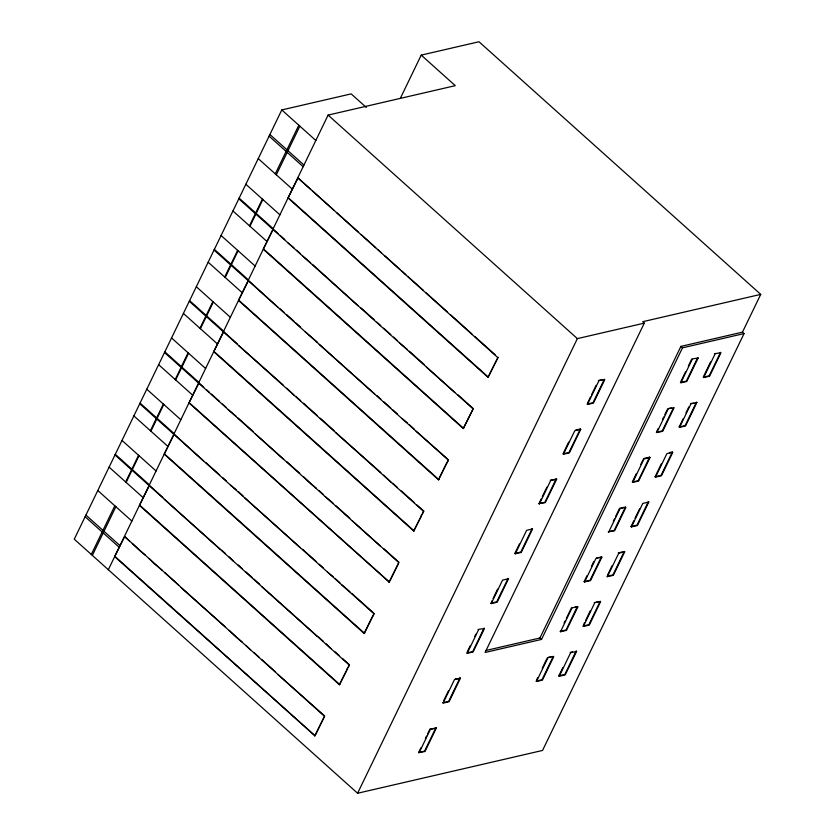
<?xml version="1.0" encoding="UTF-8"?>
<svg xmlns="http://www.w3.org/2000/svg" width="835" height="835" viewBox="0 0 835 835"><rect width="100%" height="100%" fill="white"/><g stroke="black" fill="none" stroke-linecap="round" stroke-linejoin="round"><path stroke-width="1.25" d="M366.304 107.454L351.17 93.875L281.781 109.938L74.273 539.18L357.599 793.25L542.541 750.446L744.068 333.572L742.472 332.142L680.89 346.4L539.932 637.992L486.001 650.475M125.657 481.983L138.568 455.273M150.425 430.745L163.336 404.046M175.193 379.518L188.105 352.808M199.962 328.28L212.862 301.581M224.73 277.053L237.631 250.343M249.488 225.815L262.399 199.116M91.307 554.45L114.823 505.791M126.137 482.411L139.038 455.701M150.895 431.173L163.806 404.474M175.663 379.935L188.574 353.236M200.431 328.708L213.343 302.009M225.199 277.47L238.111 250.771M249.968 226.243L262.879 199.544M275.279 173.868L298.805 125.208M92.351 555.39L115.867 506.73M276.322 174.807L299.848 126.148M108.331 569.721L328.103 115.094L455.273 85.661L421.216 55.12L400.268 98.457M115.084 556.517L315.077 735.865L114.666 556.611L124.686 536.644L129.477 540.944M346.755 670.317L339.427 684.721L139.435 505.384L149.455 485.417L162.877 497.451M371.648 618.077L364.196 633.494L164.203 454.146L174.223 434.179L203.489 460.889M189.378 402.814L389.381 582.162L188.971 402.919L198.991 382.952L203.782 387.252M421.059 516.625L413.732 531.029L213.739 351.681L223.749 331.714L237.182 343.759M445.953 464.385L438.5 479.791L238.507 300.443L248.517 280.487L277.794 307.196M472.829 409.536L463.268 428.553L263.265 249.216L273.285 229.249L278.086 233.549M488.037 377.326L498.046 357.359L488.037 377.326L288.033 197.978L298.053 178.022L310.672 189.336M314.659 735.959L324.679 715.992L277.971 674.565M339.427 684.721L349.447 664.754L342.767 658.763M364.196 633.494L374.216 613.527M388.964 582.256L398.984 562.289L383.714 548.595M413.732 531.029L423.752 511.062L417.072 505.071M438.5 479.791L448.52 459.824M463.268 428.553L473.278 408.597L458.018 394.903M315.609 734.758L324.22 716.931M348.08 667.593L349.447 664.754M373.756 614.466L371.982 617.399M389.903 581.056L398.525 563.239M422.374 513.89L423.752 511.062M448.061 460.774L446.276 463.696M357.599 793.25L577.371 338.624L644.296 323.135L642.699 321.705L760.727 294.379L478.998 41.75L421.216 55.12M427.697 733.725L429.962 729.028L436.35 728.026L425.005 751.521L418.606 752.512L420.882 747.816M425.422 738.422L426.56 736.073M443.813 700.388L448.353 690.994M467.308 651.791L470.136 645.925M474.687 636.52L475.814 634.172M490.792 603.194L496.762 601.816L508.118 578.321L508.536 578.707L497.19 602.192L491.22 603.569L491.93 600.845M493.067 598.497L497.608 589.103M515.289 553.803L526.635 530.308L532.605 528.931L521.249 552.415L515.289 553.803L514.861 553.417L519.401 544.023M550.275 480.156L556.663 479.154L545.307 502.649L538.919 503.641L541.195 498.944M542.322 496.595L546.873 487.202M568.656 442.122L562.978 453.864L568.948 452.486L580.304 429.002L580.722 429.378L569.376 452.873L563.406 454.25L574.762 430.766L580.722 429.378M587.61 402.919L590.449 397.053M591.587 394.694L596.127 385.3M419.034 752.899L430.39 729.404L436.35 728.026M460.419 678.25L454.449 679.638L443.103 703.122L449.063 701.744L460.419 678.25L455.221 678.98M478.518 629.861L467.162 653.346L473.121 651.968L484.477 628.484L478.09 629.475M491.22 603.569L502.576 580.085L508.536 578.707M539.347 504.027L550.703 480.532L556.663 479.154M598.82 380.99L587.475 404.474L593.434 403.096L604.791 379.612L598.403 380.603L603.173 379.497M418.606 752.512L424.577 751.135L435.933 727.65M442.675 702.746L448.635 701.358L459.991 677.874M466.734 652.97L472.693 651.582L484.049 628.097M514.861 553.417L520.821 552.039L532.177 528.545M538.919 503.641L544.879 502.263L556.235 478.779M587.047 404.098L593.007 402.71L604.363 379.226M644.296 323.135L485.083 652.479L541.529 639.422L682.487 347.83L744.068 333.572M536.592 679.961L537.719 677.613M542.27 668.219L546.81 658.825M564.053 623.14L565.191 620.791M566.328 618.443L571.432 607.87L577.83 606.878L575.012 607.045M596.691 557.822L601.889 557.102L590.533 580.586L584.573 581.964L584.145 581.588L586.984 575.712M591.524 566.318L593.8 561.621M613.318 521.238L614.456 518.89M615.583 516.541L619.56 508.327L624.329 507.221M636.239 473.821L632.272 482.035L638.232 480.657L649.588 457.173L650.016 457.549L638.66 481.043L632.69 482.421L644.046 458.926L650.016 457.549M640.779 464.417L643.054 459.72M656.894 431.09L658.032 428.741M662.572 419.347L663.71 416.999M664.848 414.651L667.113 409.943M680.963 381.313L685.504 371.919M688.343 366.043L691.745 358.998L698.133 357.996L697.705 357.62L686.349 381.104L680.389 382.493M547.802 658.032L536.446 681.517L542.406 680.139L553.762 656.644L547.374 657.646M577.403 606.492L566.047 629.976L560.087 631.364L560.504 631.74L571.86 608.256M584.573 581.964L595.929 558.479L601.889 557.102M608.631 532.198L619.987 508.703L625.947 507.325L614.591 530.809L608.204 531.811L614.163 530.434L625.519 506.939M668.115 409.16L656.759 432.645L662.719 431.267L674.075 407.772L667.687 408.774M692.173 359.384L680.817 382.868L686.777 381.491L698.133 357.996M536.018 681.13L541.978 679.753L553.334 656.268M584.145 581.588L590.105 580.21L601.461 556.715M656.331 432.259L662.291 430.881L673.647 407.397M560.504 631.74L566.474 630.362L577.83 606.878M558.845 675.849L564.804 674.471L576.16 650.987L576.588 651.363L565.232 674.857L559.273 676.235L558.845 675.849L562.821 667.635M583.477 624.904L584.604 622.555M585.742 620.207L590.282 610.813M607.536 575.127L612.076 565.733M631.03 526.53L636.99 525.152L648.346 501.658L648.774 502.044L637.418 525.528L631.458 526.906L631.03 526.53L633.869 520.654M635.007 518.305L639.547 508.912M655.517 477.14L666.873 453.645L672.833 452.267L661.477 475.752L655.517 477.14L655.089 476.754L661.33 463.832M679.147 426.977L685.117 425.599L696.473 402.115L696.891 402.491L685.545 425.986L679.575 427.363L679.147 426.977L683.124 418.763M685.963 412.887L688.802 407.01M710.595 361.941L703.216 377.201L709.176 375.823L720.532 352.339M559.273 676.235L570.629 652.74L576.588 651.363M594.687 602.974L583.331 626.459L589.291 625.081L600.647 601.586L594.259 602.588M624.288 551.434L612.932 574.918L606.962 576.307L607.389 576.682L618.745 553.198L624.705 551.82L621.303 552.123M631.458 526.906L642.814 503.421L648.774 502.044M679.575 427.363L690.931 403.869L696.891 402.491M715 354.103L703.644 377.587L709.604 376.209L720.96 352.714L714.572 353.716M582.903 626.073L588.863 624.695L600.219 601.21M655.089 476.754L661.049 475.376L672.405 451.881M607.389 576.682L613.36 575.305L624.705 551.82M742.472 332.142L760.727 294.379M298.053 178.022L497.639 357.453M288.221 243.11L293.899 247.734M302.562 255.959L310.589 262.701M357.891 305.589L312.488 264.403M238.685 345.575L283.013 384.851M304.963 331.558L317.3 342.162M319.294 344.417L374.633 394.036M399.401 342.809L407.428 349.541M228.258 409.661L236.284 416.394M294.024 395.195L286.822 388.265M426.57 367.17L454.741 392.429M255.426 434.023L283.597 459.281M335.534 432.415L380.802 472.547M401.802 418.398L407.48 423.021M416.133 431.257L447.56 458.968M164.391 499.267L220.231 549.346M230.658 485.26L236.336 489.884M244.989 498.109L300.329 547.739M310.766 483.653L303.554 476.722M311.267 484.102L316.434 488.277M575.534 430.108L580.304 429.002M668.877 408.492L671.267 407.95M690.503 403.493L693.916 403.18M124.686 536.644L324.272 716.086M325.097 496.501L333.134 503.244M390.874 482.035L383.662 475.115M139.622 550.505L132.358 543.533M140.123 550.954L145.29 555.129M153.452 562.915L149.1 558.542M153.953 563.354L161.99 570.096M352.266 520.863L380.436 546.132M643.618 458.551L649.588 457.173M671.413 452.111L669.43 452.58L669.847 452.956M421.508 514.934L421.184 515.612M233.56 561.297L229.207 556.935M181.122 587.725L225.45 627.001M261.731 586.567L317.07 636.186M327.497 572.1L333.175 576.724M341.839 584.949L349.865 591.691M236.462 637.345L229.26 630.415M236.963 637.794L242.14 641.969M620.311 552.353L618.317 552.812L618.745 553.198M250.302 649.755L245.949 645.382M330.9 648.597L326.057 643.775M596.649 602.035L599.029 601.482M347.214 668.626L346.88 669.315M548.564 657.375L550.954 656.821M572.58 651.811L570.201 652.365L570.629 652.74M680.89 346.4L682.487 347.83M328.103 115.094L577.371 338.624M281.781 109.938L315.839 140.478M269.903 134.508L303.961 165.048M269.11 136.147L303.168 166.687M312.614 191.079L333.979 210.232M336.891 212.841L358.246 231.994M361.158 234.604L375.719 247.661M377.66 249.404L381.543 252.89M384.455 255.5L399.996 269.434M401.938 271.166L405.82 274.652M407.762 276.395L423.293 290.319M426.205 292.939L447.56 312.092M450.483 314.701L471.838 333.854M474.75 336.463L495.134 354.75M258.255 158.608L292.313 189.138M288.451 197.885L488.444 377.232M245.845 184.274L279.902 214.814M239.144 198.145L273.202 228.686M279.996 235.272L284.798 239.572M296.749 250.291L300.558 253.715M361.169 308.052L374.049 319.607M376.909 322.164L380.718 325.587M383.568 328.145L390.738 334.574M393.598 337.131L397.408 340.555M409.338 351.253L424.128 364.509M238.82 198.803L472.871 408.691M232.944 210.973L266.991 241.513M263.683 249.122L463.675 428.459M221.077 235.501L255.134 266.041M214.376 249.373L248.433 279.913M280.111 308.804L283.921 312.227M286.77 314.785L293.941 321.214M295.851 322.926L300.61 327.195M376.95 395.654L380.76 399.067M383.62 401.625L390.78 408.054M392.69 409.766L397.45 414.035M409.38 424.733L414.139 429.002M214.052 250.041L448.103 459.918M208.176 262.211L242.223 292.741M238.914 300.349L438.907 479.697M196.319 286.739L230.366 317.279M189.608 300.61L223.665 331.151M295.893 396.406L300.652 400.675M303.512 403.242L317.342 415.642M320.202 418.21L334.042 430.609M392.732 483.246L397.502 487.515M401.311 490.938L414.202 502.503M189.284 301.268L423.335 511.156M183.408 313.438L217.465 343.978M539.932 637.992L541.529 639.422M214.146 351.587L414.139 530.924M171.551 337.966L205.598 368.506M164.839 351.838L198.897 382.378M206.662 389.83L209.533 392.408M211.453 394.13L219.595 401.426M222.454 403.994L226.264 407.407M238.194 418.105L252.984 431.371M286.864 461.755L299.744 473.299M319.294 490.834L323.103 494.247M335.983 505.801L349.823 518.211M164.516 352.506L398.566 562.383M158.64 364.676L192.697 395.205M146.783 389.204L180.83 419.744M140.071 403.075L174.129 433.615M205.807 462.506L219.636 474.917M222.496 477.474L226.306 480.887M238.236 491.585L242.995 495.854M302.646 549.346L316.486 561.757M319.346 564.314L323.155 567.737M335.086 578.436L339.845 582.705M351.775 593.403L373.266 612.671M139.758 403.743L373.809 613.621M133.871 415.903L167.929 446.443M164.61 454.052L364.613 633.389M122.014 440.431L156.072 470.971M115.303 454.303L149.361 484.843M221.588 550.098L225.398 553.522M238.288 565.076L242.098 568.489M245.907 571.902L252.118 577.476M254.028 579.187L259.737 584.312M318.438 636.948L323.197 641.217M335.138 651.916L338.947 655.339M114.99 454.971L349.04 664.848M109.103 467.141L143.161 497.67M139.842 505.279L339.845 684.627M97.799 490.521L131.857 521.061M164.839 572.653L178.68 585.064M254.07 652.667L258.829 656.936M261.689 659.504L275.519 671.904M85.921 515.091L119.979 545.62M85.128 516.729L119.186 547.269"/></g></svg>
